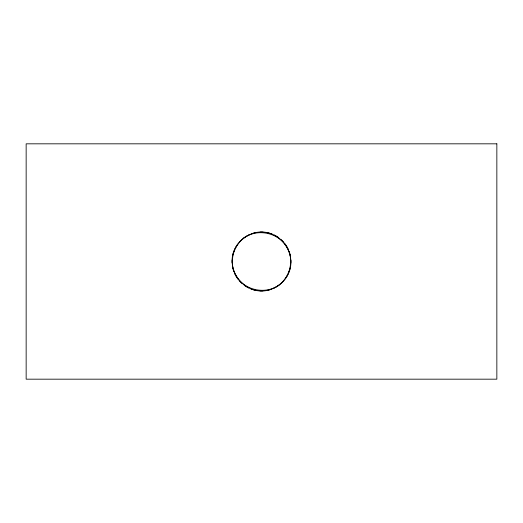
<?xml version="1.0" encoding="UTF-8"?>
<svg xmlns="http://www.w3.org/2000/svg" width="523" height="523" viewBox="0 0 523 523"><rect width="100%" height="100%" fill="white"/><g stroke="black" fill="none" stroke-linecap="round" stroke-linejoin="round"><path stroke-width="0.78" d="M243.659 238.109C213.613 262.337 248.033 307.465 279.341 284.891C309.387 260.663 274.967 215.535 243.659 238.109A29.419 29.419 0 0 1 249.615 234.585M290.546 266.181A29.419 29.419 0 0 1 288.931 272.13M288.023 274.235A29.419 29.419 0 0 1 285.244 278.864M283.819 280.661A29.419 29.419 0 0 1 280.537 283.93M279.341 284.891A29.419 29.419 0 0 1 273.385 288.415M271.247 289.258A29.419 29.419 0 0 1 266.011 290.572M262.964 290.88A29.419 29.419 0 0 1 259.872 290.873M256.819 290.546A29.419 29.419 0 0 1 250.87 288.931M248.765 288.023A29.419 29.419 0 0 1 244.136 285.244M242.339 283.819A29.419 29.419 0 0 1 239.07 280.537M238.109 279.341A29.419 29.419 0 0 1 234.585 273.385M233.742 271.247A29.419 29.419 0 0 1 232.428 266.011M232.12 262.964A29.419 29.419 0 0 1 232.127 259.872M232.454 256.819A29.419 29.419 0 0 1 234.069 250.87M234.977 248.765A29.419 29.419 0 0 1 237.756 244.136M239.181 242.339A29.419 29.419 0 0 1 242.463 239.07M251.753 233.742A29.419 29.419 0 0 1 256.989 232.428M260.036 232.12A29.419 29.419 0 0 1 263.128 232.127M266.181 232.454A29.419 29.419 0 0 1 272.13 234.069M274.235 234.977A29.419 29.419 0 0 1 278.864 237.756M280.661 239.181A29.419 29.419 0 0 1 283.93 242.463M284.891 243.659A29.419 29.419 0 0 1 288.415 249.615M289.258 251.753A29.419 29.419 0 0 1 290.572 256.989M290.88 260.036A29.419 29.419 0 0 1 290.873 263.128M233.35 253.871C224.341 291.069 278.648 305.778 289.65 269.129C298.659 231.931 244.352 217.222 233.35 253.871M496.85 143.825L26.15 143.825L26.15 379.175L496.85 379.175L496.85 143.825"/></g></svg>
